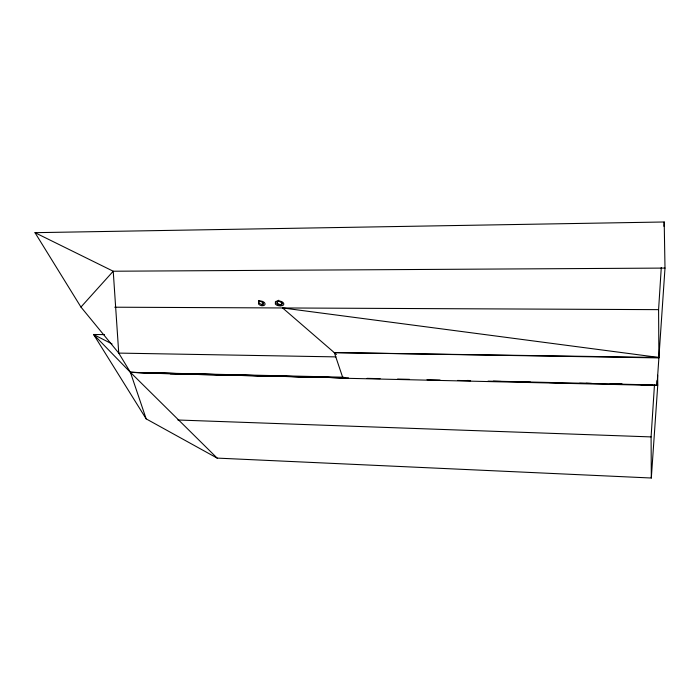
<?xml version="1.0" encoding="UTF-8"?>
<svg xmlns="http://www.w3.org/2000/svg" width="700" height="700" viewBox="0 0 700 700"><rect width="100%" height="100%" fill="white"/><g stroke="black" fill="none" stroke-linecap="round" stroke-linejoin="round"><path stroke-width="1.05" d="M657.65 375.226L657.755 385.044L651.315 478.012L217.166 458.106L146.169 418.871L130.419 372.348L118.746 353.098L80.946 307.055L35 232.671L664.204 221.987L665 268.082L657.011 385.464L342.965 378.21L334.338 352.608L658.901 357.901L658.586 309.645L661.29 267.444M663.933 226.319L664.204 221.987M651.315 478.012L651.087 436.914L654.474 384.825M280.166 305.699L281.111 304.509A3.614 2.214 15.9 0 0 282.1 302.496M277.007 303.739L277.217 301.77L278.556 301.166A3.622 2.214 15.8 0 1 283.36 302.881A3.622 2.214 15.8 0 1 281.96 305.725A3.622 2.214 15.8 0 1 277.156 304.01L277.567 300.947M278.477 301.192L278.757 300.195M263.567 302.803A3.596 2.188 16.6 0 1 262.517 304.185L261.511 305.629A3.596 2.188 16.5 0 1 258.493 303.949L258.86 300.475M258.501 301.717L259.805 301.114A3.605 2.188 16.5 0 1 264.941 303.433A3.605 2.188 16.5 0 1 261.52 305.629L262.168 305.428M80.946 307.055L113.225 271.224L665 268.082M342.965 378.21L345.004 377.58M645.803 357.438L658.892 357.464L282.608 307.956L335.16 353.395M114.739 307.204L658.586 309.645M104.475 334.618L93.59 334.486L146.169 418.871M658.892 357.464L334.338 352.608L336.455 354.463M335.991 356.886L118.746 353.098L113.225 271.224L35 232.671M343.849 377.221L130.419 372.348L93.59 334.486L112.044 343.954M217.166 458.106L130.419 372.348L170.31 373.844L348.495 377.93M367.027 378.359L380.109 378.665M397.556 379.059L409.544 379.339M426.991 379.741L440.072 380.039M457.511 380.441L470.593 380.739M488.04 381.141L501.121 381.447M518.56 381.841L530.556 382.121M549.089 382.55L562.17 382.848M579.609 383.25L591.605 383.521M610.137 383.95L622.125 384.23M640.657 384.65L652.654 384.93L641.734 384.65M656.95 380.669L657.011 385.026L657.755 385.044M557.716 382.55L562.082 382.655M586.084 383.259L591.544 383.399M613.366 383.941L622.09 384.16M467.145 380.459L470.418 380.546M493.334 381.15L657.011 385.026M343.044 377.808L130.419 372.348L343.044 377.808L170.31 373.844M177.861 420L651.087 436.914M277.287 302.741L277.445 303.012A3.614 2.214 15.8 0 0 280.446 304.701M258.939 300.65L258.86 302.706A3.596 2.188 16.5 0 0 261.87 304.386M259.726 301.14A3.605 2.188 16.6 0 1 262.955 303.126A3.605 2.188 16.6 0 1 262.159 305.428M275.459 302.969L275.301 304.001A3.614 2.214 15.9 0 0 280.088 305.716L280.831 305.498A3.614 2.214 15.9 0 0 280.604 302.05A3.614 2.214 15.9 0 0 275.371 301.752L275.459 302.969"/></g></svg>
